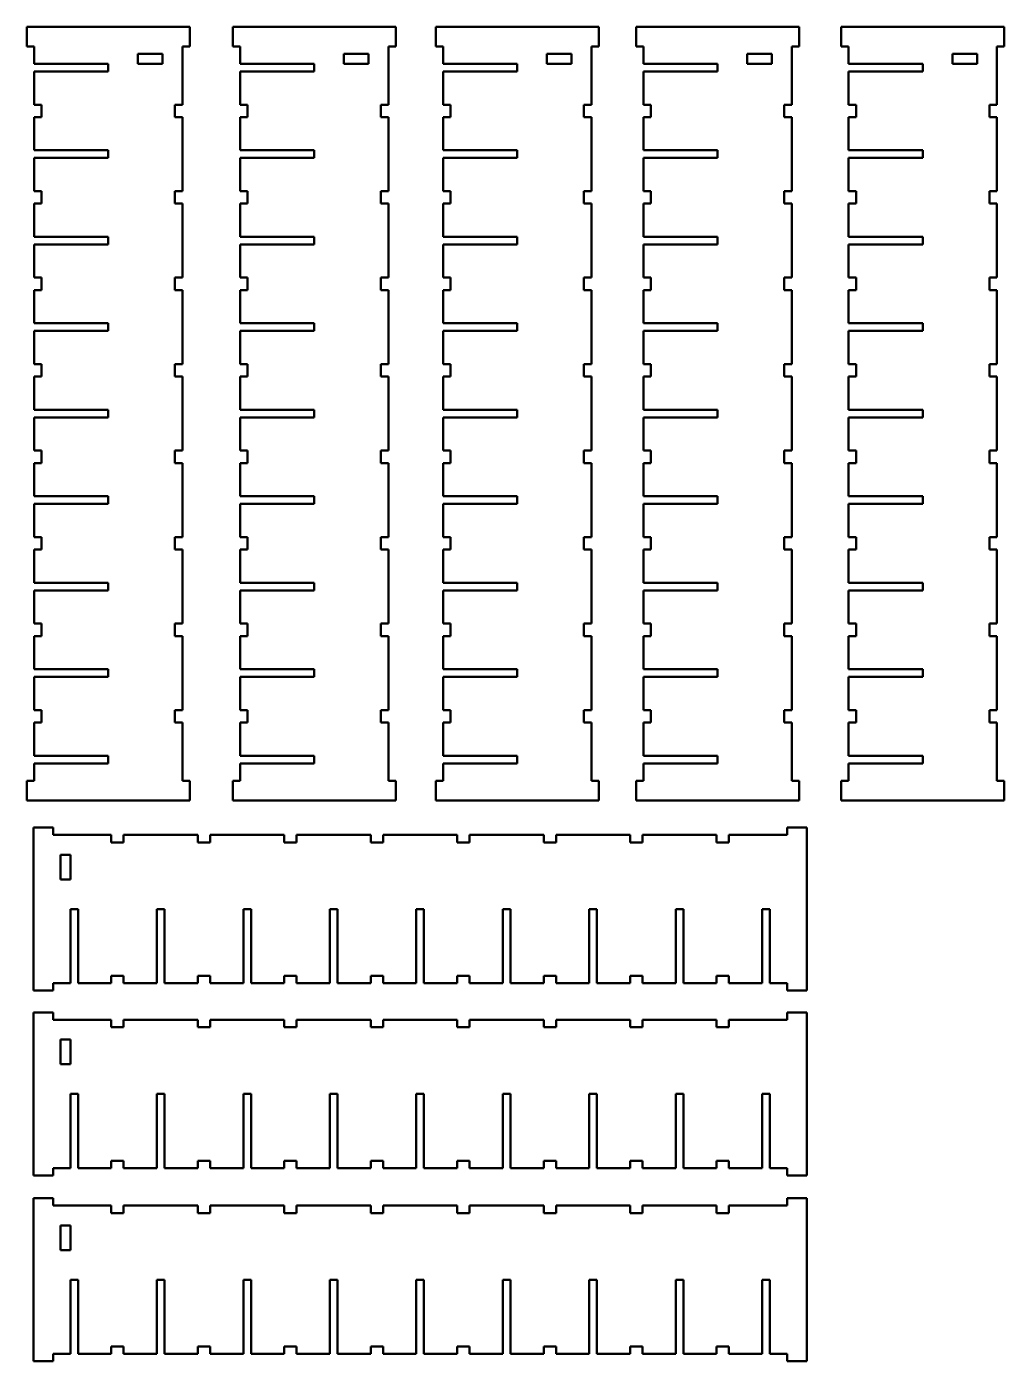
# Model space of a CAD drawing. Header units: millimetres. Extents: x 32 to 1182, y 13 to 883.
# Drawn here: x 32 to 428, y 13 to 553 of the extents above; entities that cross this region are included whole.
import ezdxf

# ---------------------------------------------------------------- set-up
doc = ezdxf.new("R2010")
doc.units = ezdxf.units.MM
doc.layers.add('Visible (ANSI)', color=7, linetype='Continuous', lineweight=50)

msp = doc.modelspace()

# ---------------------------------------------------------------- linework, layer by layer
at = {"layer": 'Visible (ANSI)'}
for p, q in [((32.12, 553.15), (32.12, 545.15)), ((98.12, 553.15), (32.12, 553.15)), ((98.12, 545.15), (98.12, 553.15)), ((115.51, 553.15), (115.51, 545.15)), ((181.51, 553.15), (115.51, 553.15)), ((181.51, 545.15), (181.51, 553.15)), ((197.68, 553.15), (197.68, 545.15)), ((263.68, 553.15), (197.68, 553.15)), ((263.68, 545.15), (263.68, 553.15)), ((278.74, 553.15), (278.74, 545.15)), ((344.74, 553.15), (278.74, 553.15)), ((344.74, 545.15), (344.74, 553.15)), ((361.8, 553.15), (361.8, 545.15)), ((427.8, 553.15), (361.8, 553.15)), ((427.8, 545.15), (427.8, 553.15)), ((32.12, 545.15), (35.12, 545.15)), ((35.12, 545.15), (35.12, 538.15)), ((77.12, 542.15), (87.12, 542.15)), ((77.12, 538.15), (77.12, 542.15)), ((87.12, 542.15), (87.12, 538.15)), ((95.12, 545.15), (98.12, 545.15)), ((95.12, 521.6), (95.12, 545.15)), ((115.51, 545.15), (118.51, 545.15)), ((118.51, 545.15), (118.51, 538.15)), ((160.51, 542.15), (170.51, 542.15)), ((160.51, 538.15), (160.51, 542.15)), ((170.51, 542.15), (170.51, 538.15)), ((178.51, 545.15), (181.51, 545.15)), ((178.51, 521.6), (178.51, 545.15)), ((197.68, 545.15), (200.68, 545.15)), ((200.68, 545.15), (200.68, 538.15)), ((242.68, 542.15), (252.68, 542.15)), ((242.68, 538.15), (242.68, 542.15)), ((252.68, 542.15), (252.68, 538.15)), ((260.68, 545.15), (263.68, 545.15)), ((260.68, 521.6), (260.68, 545.15)), ((278.74, 545.15), (281.74, 545.15)), ((281.74, 545.15), (281.74, 538.15)), ((323.74, 542.15), (333.74, 542.15)), ((323.74, 538.15), (323.74, 542.15)), ((333.74, 542.15), (333.74, 538.15)), ((341.74, 545.15), (344.74, 545.15)), ((341.74, 521.6), (341.74, 545.15)), ((361.8, 545.15), (364.8, 545.15)), ((364.8, 545.15), (364.8, 538.15)), ((406.8, 542.15), (416.8, 542.15)), ((406.8, 538.15), (406.8, 542.15)), ((416.8, 542.15), (416.8, 538.15)), ((424.8, 545.15), (427.8, 545.15)), ((424.8, 521.6), (424.8, 545.15)), ((35.12, 538.15), (65.12, 538.15)), ((35.12, 535.05), (35.12, 521.6)), ((65.12, 535.05), (35.12, 535.05)), ((65.12, 538.15), (65.12, 535.05)), ((87.12, 538.15), (77.12, 538.15)), ((118.51, 538.15), (148.51, 538.15)), ((118.51, 535.05), (118.51, 521.6)), ((148.51, 535.05), (118.51, 535.05)), ((148.51, 538.15), (148.51, 535.05)), ((170.51, 538.15), (160.51, 538.15)), ((200.68, 538.15), (230.68, 538.15)), ((200.68, 535.05), (200.68, 521.6)), ((230.68, 535.05), (200.68, 535.05)), ((230.68, 538.15), (230.68, 535.05)), ((252.68, 538.15), (242.68, 538.15)), ((281.74, 538.15), (311.74, 538.15)), ((281.74, 535.05), (281.74, 521.6)), ((311.74, 535.05), (281.74, 535.05)), ((311.74, 538.15), (311.74, 535.05)), ((333.74, 538.15), (323.74, 538.15)), ((364.8, 538.15), (394.8, 538.15)), ((364.8, 535.05), (364.8, 521.6)), ((394.8, 535.05), (364.8, 535.05)), ((394.8, 538.15), (394.8, 535.05)), ((416.8, 538.15), (406.8, 538.15)), ((35.12, 521.6), (38.12, 521.6)), ((38.12, 521.6), (38.12, 516.6)), ((92.12, 521.6), (95.12, 521.6)), ((92.12, 516.6), (92.12, 521.6)), ((118.51, 521.6), (121.51, 521.6)), ((121.51, 521.6), (121.51, 516.6)), ((175.51, 521.6), (178.51, 521.6)), ((175.51, 516.6), (175.51, 521.6)), ((200.68, 521.6), (203.68, 521.6)), ((203.68, 521.6), (203.68, 516.6)), ((257.68, 521.6), (260.68, 521.6)), ((257.68, 516.6), (257.68, 521.6)), ((281.74, 521.6), (284.74, 521.6)), ((284.74, 521.6), (284.74, 516.6)), ((338.74, 521.6), (341.74, 521.6)), ((338.74, 516.6), (338.74, 521.6)), ((364.8, 521.6), (367.8, 521.6)), ((367.8, 521.6), (367.8, 516.6)), ((421.8, 521.6), (424.8, 521.6)), ((421.8, 516.6), (421.8, 521.6)), ((35.12, 516.6), (35.12, 503.15)), ((38.12, 516.6), (35.12, 516.6)), ((95.12, 516.6), (92.12, 516.6)), ((95.12, 486.6), (95.12, 516.6)), ((118.51, 516.6), (118.51, 503.15)), ((121.51, 516.6), (118.51, 516.6)), ((178.51, 516.6), (175.51, 516.6)), ((178.51, 486.6), (178.51, 516.6)), ((200.68, 516.6), (200.68, 503.15)), ((203.68, 516.6), (200.68, 516.6)), ((260.68, 516.6), (257.68, 516.6)), ((260.68, 486.6), (260.68, 516.6)), ((281.74, 516.6), (281.74, 503.15)), ((284.74, 516.6), (281.74, 516.6)), ((341.74, 516.6), (338.74, 516.6)), ((341.74, 486.6), (341.74, 516.6)), ((364.8, 516.6), (364.8, 503.15)), ((367.8, 516.6), (364.8, 516.6)), ((424.8, 516.6), (421.8, 516.6)), ((424.8, 486.6), (424.8, 516.6)), ((35.12, 503.15), (65.12, 503.15)), ((65.12, 503.15), (65.12, 500.05)), ((118.51, 503.15), (148.51, 503.15)), ((148.51, 503.15), (148.51, 500.05)), ((200.68, 503.15), (230.68, 503.15)), ((230.68, 503.15), (230.68, 500.05)), ((281.74, 503.15), (311.74, 503.15)), ((311.74, 503.15), (311.74, 500.05)), ((364.8, 503.15), (394.8, 503.15)), ((394.8, 503.15), (394.8, 500.05)), ((35.12, 500.05), (35.12, 486.6)), ((65.12, 500.05), (35.12, 500.05)), ((118.51, 500.05), (118.51, 486.6)), ((148.51, 500.05), (118.51, 500.05)), ((200.68, 500.05), (200.68, 486.6)), ((230.68, 500.05), (200.68, 500.05)), ((281.74, 500.05), (281.74, 486.6)), ((311.74, 500.05), (281.74, 500.05)), ((364.8, 500.05), (364.8, 486.6)), ((394.8, 500.05), (364.8, 500.05)), ((35.12, 486.6), (38.12, 486.6)), ((38.12, 486.6), (38.12, 481.6)), ((92.12, 486.6), (95.12, 486.6)), ((92.12, 481.6), (92.12, 486.6)), ((118.51, 486.6), (121.51, 486.6)), ((121.51, 486.6), (121.51, 481.6)), ((175.51, 486.6), (178.51, 486.6)), ((175.51, 481.6), (175.51, 486.6)), ((200.68, 486.6), (203.68, 486.6)), ((203.68, 486.6), (203.68, 481.6)), ((257.68, 486.6), (260.68, 486.6)), ((257.68, 481.6), (257.68, 486.6)), ((281.74, 486.6), (284.74, 486.6)), ((284.74, 486.6), (284.74, 481.6)), ((338.74, 486.6), (341.74, 486.6)), ((338.74, 481.6), (338.74, 486.6)), ((364.8, 486.6), (367.8, 486.6)), ((367.8, 486.6), (367.8, 481.6)), ((421.8, 486.6), (424.8, 486.6)), ((421.8, 481.6), (421.8, 486.6)), ((35.12, 481.6), (35.12, 468.15)), ((38.12, 481.6), (35.12, 481.6)), ((95.12, 481.6), (92.12, 481.6)), ((95.12, 451.6), (95.12, 481.6)), ((118.51, 481.6), (118.51, 468.15)), ((121.51, 481.6), (118.51, 481.6)), ((178.51, 481.6), (175.51, 481.6)), ((178.51, 451.6), (178.51, 481.6)), ((200.68, 481.6), (200.68, 468.15)), ((203.68, 481.6), (200.68, 481.6)), ((260.68, 481.6), (257.68, 481.6)), ((260.68, 451.6), (260.68, 481.6)), ((281.74, 481.6), (281.74, 468.15)), ((284.74, 481.6), (281.74, 481.6)), ((341.74, 481.6), (338.74, 481.6)), ((341.74, 451.6), (341.74, 481.6)), ((364.8, 481.6), (364.8, 468.15)), ((367.8, 481.6), (364.8, 481.6)), ((424.8, 481.6), (421.8, 481.6)), ((424.8, 451.6), (424.8, 481.6)), ((35.12, 468.15), (65.12, 468.15)), ((35.12, 465.05), (35.12, 451.6)), ((65.12, 465.05), (35.12, 465.05)), ((65.12, 468.15), (65.12, 465.05)), ((118.51, 468.15), (148.51, 468.15)), ((118.51, 465.05), (118.51, 451.6)), ((148.51, 465.05), (118.51, 465.05)), ((148.51, 468.15), (148.51, 465.05)), ((200.68, 468.15), (230.68, 468.15)), ((200.68, 465.05), (200.68, 451.6)), ((230.68, 465.05), (200.68, 465.05)), ((230.68, 468.15), (230.68, 465.05)), ((281.74, 468.15), (311.74, 468.15)), ((281.74, 465.05), (281.74, 451.6)), ((311.74, 465.05), (281.74, 465.05)), ((311.74, 468.15), (311.74, 465.05)), ((364.8, 468.15), (394.8, 468.15)), ((364.8, 465.05), (364.8, 451.6)), ((394.8, 465.05), (364.8, 465.05)), ((394.8, 468.15), (394.8, 465.05)), ((35.12, 451.6), (38.12, 451.6)), ((38.12, 451.6), (38.12, 446.6)), ((92.12, 451.6), (95.12, 451.6)), ((92.12, 446.6), (92.12, 451.6)), ((118.51, 451.6), (121.51, 451.6)), ((121.51, 451.6), (121.51, 446.6)), ((175.51, 451.6), (178.51, 451.6)), ((175.51, 446.6), (175.51, 451.6)), ((200.68, 451.6), (203.68, 451.6)), ((203.68, 451.6), (203.68, 446.6)), ((257.68, 451.6), (260.68, 451.6)), ((257.68, 446.6), (257.68, 451.6)), ((281.74, 451.6), (284.74, 451.6)), ((284.74, 451.6), (284.74, 446.6)), ((338.74, 451.6), (341.74, 451.6)), ((338.74, 446.6), (338.74, 451.6)), ((364.8, 451.6), (367.8, 451.6)), ((367.8, 451.6), (367.8, 446.6)), ((421.8, 451.6), (424.8, 451.6)), ((421.8, 446.6), (421.8, 451.6)), ((35.12, 446.6), (35.12, 433.15)), ((38.12, 446.6), (35.12, 446.6)), ((95.12, 446.6), (92.12, 446.6)), ((95.12, 416.6), (95.12, 446.6)), ((118.51, 446.6), (118.51, 433.15)), ((121.51, 446.6), (118.51, 446.6)), ((178.51, 446.6), (175.51, 446.6)), ((178.51, 416.6), (178.51, 446.6)), ((200.68, 446.6), (200.68, 433.15)), ((203.68, 446.6), (200.68, 446.6)), ((260.68, 446.6), (257.68, 446.6)), ((260.68, 416.6), (260.68, 446.6)), ((281.74, 446.6), (281.74, 433.15)), ((284.74, 446.6), (281.74, 446.6)), ((341.74, 446.6), (338.74, 446.6)), ((341.74, 416.6), (341.74, 446.6)), ((364.8, 446.6), (364.8, 433.15)), ((367.8, 446.6), (364.8, 446.6)), ((424.8, 446.6), (421.8, 446.6)), ((424.8, 416.6), (424.8, 446.6)), ((35.12, 433.15), (65.12, 433.15)), ((65.12, 433.15), (65.12, 430.05)), ((118.51, 433.15), (148.51, 433.15)), ((148.51, 433.15), (148.51, 430.05)), ((200.68, 433.15), (230.68, 433.15)), ((230.68, 433.15), (230.68, 430.05)), ((281.74, 433.15), (311.74, 433.15)), ((311.74, 433.15), (311.74, 430.05)), ((364.8, 433.15), (394.8, 433.15)), ((394.8, 433.15), (394.8, 430.05)), ((35.12, 430.05), (35.12, 416.6)), ((65.12, 430.05), (35.12, 430.05)), ((118.51, 430.05), (118.51, 416.6)), ((148.51, 430.05), (118.51, 430.05)), ((200.68, 430.05), (200.68, 416.6)), ((230.68, 430.05), (200.68, 430.05)), ((281.74, 430.05), (281.74, 416.6)), ((311.74, 430.05), (281.74, 430.05)), ((364.8, 430.05), (364.8, 416.6)), ((394.8, 430.05), (364.8, 430.05)), ((35.12, 416.6), (38.12, 416.6)), ((38.12, 416.6), (38.12, 411.6)), ((92.12, 416.6), (95.12, 416.6)), ((92.12, 411.6), (92.12, 416.6)), ((118.51, 416.6), (121.51, 416.6)), ((121.51, 416.6), (121.51, 411.6)), ((175.51, 416.6), (178.51, 416.6)), ((175.51, 411.6), (175.51, 416.6)), ((200.68, 416.6), (203.68, 416.6)), ((203.68, 416.6), (203.68, 411.6)), ((257.68, 416.6), (260.68, 416.6)), ((257.68, 411.6), (257.68, 416.6)), ((281.74, 416.6), (284.74, 416.6)), ((284.74, 416.6), (284.74, 411.6)), ((338.74, 416.6), (341.74, 416.6)), ((338.74, 411.6), (338.74, 416.6)), ((364.8, 416.6), (367.8, 416.6)), ((367.8, 416.6), (367.8, 411.6)), ((421.8, 416.6), (424.8, 416.6)), ((421.8, 411.6), (421.8, 416.6)), ((35.12, 411.6), (35.12, 398.15)), ((38.12, 411.6), (35.12, 411.6)), ((95.12, 411.6), (92.12, 411.6)), ((95.12, 381.6), (95.12, 411.6)), ((118.51, 411.6), (118.51, 398.15)), ((121.51, 411.6), (118.51, 411.6)), ((178.51, 411.6), (175.51, 411.6)), ((178.51, 381.6), (178.51, 411.6)), ((200.68, 411.6), (200.68, 398.15)), ((203.68, 411.6), (200.68, 411.6)), ((260.68, 411.6), (257.68, 411.6)), ((260.68, 381.6), (260.68, 411.6)), ((281.74, 411.6), (281.74, 398.15)), ((284.74, 411.6), (281.74, 411.6)), ((341.74, 411.6), (338.74, 411.6)), ((341.74, 381.6), (341.74, 411.6)), ((364.8, 411.6), (364.8, 398.15)), ((367.8, 411.6), (364.8, 411.6)), ((424.8, 411.6), (421.8, 411.6)), ((424.8, 381.6), (424.8, 411.6)), ((35.12, 398.15), (65.12, 398.15)), ((35.12, 395.05), (35.12, 381.6)), ((65.12, 395.05), (35.12, 395.05)), ((65.12, 398.15), (65.12, 395.05)), ((118.51, 398.15), (148.51, 398.15)), ((118.51, 395.05), (118.51, 381.6)), ((148.51, 395.05), (118.51, 395.05)), ((148.51, 398.15), (148.51, 395.05)), ((200.68, 398.15), (230.68, 398.15)), ((200.68, 395.05), (200.68, 381.6)), ((230.68, 395.05), (200.68, 395.05)), ((230.68, 398.15), (230.68, 395.05)), ((281.74, 398.15), (311.74, 398.15)), ((281.74, 395.05), (281.74, 381.6)), ((311.74, 395.05), (281.74, 395.05)), ((311.74, 398.15), (311.74, 395.05)), ((364.8, 398.15), (394.8, 398.15)), ((364.8, 395.05), (364.8, 381.6)), ((394.8, 395.05), (364.8, 395.05)), ((394.8, 398.15), (394.8, 395.05)), ((35.12, 381.6), (38.12, 381.6)), ((38.12, 381.6), (38.12, 376.6)), ((92.12, 381.6), (95.12, 381.6)), ((92.12, 376.6), (92.12, 381.6)), ((118.51, 381.6), (121.51, 381.6)), ((121.51, 381.6), (121.51, 376.6)), ((175.51, 381.6), (178.51, 381.6)), ((175.51, 376.6), (175.51, 381.6)), ((200.68, 381.6), (203.68, 381.6)), ((203.68, 381.6), (203.68, 376.6)), ((257.68, 381.6), (260.68, 381.6)), ((257.68, 376.6), (257.68, 381.6)), ((281.74, 381.6), (284.74, 381.6)), ((284.74, 381.6), (284.74, 376.6)), ((338.74, 381.6), (341.74, 381.6)), ((338.74, 376.6), (338.74, 381.6)), ((364.8, 381.6), (367.8, 381.6)), ((367.8, 381.6), (367.8, 376.6)), ((421.8, 381.6), (424.8, 381.6)), ((421.8, 376.6), (421.8, 381.6)), ((35.12, 376.6), (35.12, 363.15)), ((38.12, 376.6), (35.12, 376.6)), ((95.12, 376.6), (92.12, 376.6)), ((95.12, 346.6), (95.12, 376.6)), ((118.51, 376.6), (118.51, 363.15)), ((121.51, 376.6), (118.51, 376.6)), ((178.51, 376.6), (175.51, 376.6)), ((178.51, 346.6), (178.51, 376.6)), ((200.68, 376.6), (200.68, 363.15)), ((203.68, 376.6), (200.68, 376.6)), ((260.68, 376.6), (257.68, 376.6)), ((260.68, 346.6), (260.68, 376.6)), ((281.74, 376.6), (281.74, 363.15)), ((284.74, 376.6), (281.74, 376.6)), ((341.74, 376.6), (338.74, 376.6)), ((341.74, 346.6), (341.74, 376.6)), ((364.8, 376.6), (364.8, 363.15)), ((367.8, 376.6), (364.8, 376.6)), ((424.8, 376.6), (421.8, 376.6)), ((424.8, 346.6), (424.8, 376.6)), ((35.12, 363.15), (65.12, 363.15)), ((65.12, 363.15), (65.12, 360.05)), ((118.51, 363.15), (148.51, 363.15)), ((148.51, 363.15), (148.51, 360.05)), ((200.68, 363.15), (230.68, 363.15)), ((230.68, 363.15), (230.68, 360.05)), ((281.74, 363.15), (311.74, 363.15)), ((311.74, 363.15), (311.74, 360.05)), ((364.8, 363.15), (394.8, 363.15)), ((394.8, 363.15), (394.8, 360.05)), ((35.12, 360.05), (35.12, 346.6)), ((65.12, 360.05), (35.12, 360.05)), ((118.51, 360.05), (118.51, 346.6)), ((148.51, 360.05), (118.51, 360.05)), ((200.68, 360.05), (200.68, 346.6)), ((230.68, 360.05), (200.68, 360.05)), ((281.74, 360.05), (281.74, 346.6)), ((311.74, 360.05), (281.74, 360.05)), ((364.8, 360.05), (364.8, 346.6)), ((394.8, 360.05), (364.8, 360.05)), ((35.12, 346.6), (38.12, 346.6)), ((38.12, 346.6), (38.12, 341.6)), ((92.12, 346.6), (95.12, 346.6)), ((92.12, 341.6), (92.12, 346.6)), ((118.51, 346.6), (121.51, 346.6)), ((121.51, 346.6), (121.51, 341.6)), ((175.51, 346.6), (178.51, 346.6)), ((175.51, 341.6), (175.51, 346.6)), ((200.68, 346.6), (203.68, 346.6)), ((203.68, 346.6), (203.68, 341.6)), ((257.68, 346.6), (260.68, 346.6)), ((257.68, 341.6), (257.68, 346.6)), ((281.74, 346.6), (284.74, 346.6)), ((284.74, 346.6), (284.74, 341.6)), ((338.74, 346.6), (341.74, 346.6)), ((338.74, 341.6), (338.74, 346.6)), ((364.8, 346.6), (367.8, 346.6)), ((367.8, 346.6), (367.8, 341.6)), ((421.8, 346.6), (424.8, 346.6)), ((421.8, 341.6), (421.8, 346.6)), ((35.12, 341.6), (35.12, 328.15)), ((38.12, 341.6), (35.12, 341.6)), ((95.12, 341.6), (92.12, 341.6)), ((95.12, 311.6), (95.12, 341.6)), ((118.51, 341.6), (118.51, 328.15)), ((121.51, 341.6), (118.51, 341.6)), ((178.51, 341.6), (175.51, 341.6)), ((178.51, 311.6), (178.51, 341.6)), ((200.68, 341.6), (200.68, 328.15)), ((203.68, 341.6), (200.68, 341.6)), ((260.68, 341.6), (257.68, 341.6)), ((260.68, 311.6), (260.68, 341.6)), ((281.74, 341.6), (281.74, 328.15)), ((284.74, 341.6), (281.74, 341.6)), ((341.74, 341.6), (338.74, 341.6)), ((341.74, 311.6), (341.74, 341.6)), ((364.8, 341.6), (364.8, 328.15)), ((367.8, 341.6), (364.8, 341.6)), ((424.8, 341.6), (421.8, 341.6)), ((424.8, 311.6), (424.8, 341.6)), ((35.12, 328.15), (65.12, 328.15)), ((35.12, 325.05), (35.12, 311.6)), ((65.12, 325.05), (35.12, 325.05)), ((65.12, 328.15), (65.12, 325.05)), ((118.51, 328.15), (148.51, 328.15)), ((118.51, 325.05), (118.51, 311.6)), ((148.51, 325.05), (118.51, 325.05)), ((148.51, 328.15), (148.51, 325.05)), ((200.68, 328.15), (230.68, 328.15)), ((200.68, 325.05), (200.68, 311.6)), ((230.68, 325.05), (200.68, 325.05)), ((230.68, 328.15), (230.68, 325.05)), ((281.74, 328.15), (311.74, 328.15)), ((281.74, 325.05), (281.74, 311.6)), ((311.74, 325.05), (281.74, 325.05)), ((311.74, 328.15), (311.74, 325.05)), ((364.8, 328.15), (394.8, 328.15)), ((364.8, 325.05), (364.8, 311.6)), ((394.8, 325.05), (364.8, 325.05)), ((394.8, 328.15), (394.8, 325.05)), ((35.12, 311.6), (38.12, 311.6)), ((38.12, 311.6), (38.12, 306.6)), ((92.12, 311.6), (95.12, 311.6)), ((92.12, 306.6), (92.12, 311.6)), ((118.51, 311.6), (121.51, 311.6)), ((121.51, 311.6), (121.51, 306.6)), ((175.51, 311.6), (178.51, 311.6)), ((175.51, 306.6), (175.51, 311.6)), ((200.68, 311.6), (203.68, 311.6)), ((203.68, 311.6), (203.68, 306.6)), ((257.68, 311.6), (260.68, 311.6)), ((257.68, 306.6), (257.68, 311.6)), ((281.74, 311.6), (284.74, 311.6)), ((284.74, 311.6), (284.74, 306.6)), ((338.74, 311.6), (341.74, 311.6)), ((338.74, 306.6), (338.74, 311.6)), ((364.8, 311.6), (367.8, 311.6)), ((367.8, 311.6), (367.8, 306.6)), ((421.8, 311.6), (424.8, 311.6)), ((421.8, 306.6), (421.8, 311.6)), ((35.12, 306.6), (35.12, 293.15)), ((38.12, 306.6), (35.12, 306.6)), ((95.12, 306.6), (92.12, 306.6)), ((95.12, 276.6), (95.12, 306.6)), ((118.51, 306.6), (118.51, 293.15)), ((121.51, 306.6), (118.51, 306.6)), ((178.51, 306.6), (175.51, 306.6)), ((178.51, 276.6), (178.51, 306.6)), ((200.68, 306.6), (200.68, 293.15)), ((203.68, 306.6), (200.68, 306.6)), ((260.68, 306.6), (257.68, 306.6)), ((260.68, 276.6), (260.68, 306.6)), ((281.74, 306.6), (281.74, 293.15)), ((284.74, 306.6), (281.74, 306.6)), ((341.74, 306.6), (338.74, 306.6)), ((341.74, 276.6), (341.74, 306.6)), ((364.8, 306.6), (364.8, 293.15)), ((367.8, 306.6), (364.8, 306.6)), ((424.8, 306.6), (421.8, 306.6)), ((424.8, 276.6), (424.8, 306.6)), ((35.12, 293.15), (65.12, 293.15)), ((65.12, 293.15), (65.12, 290.05)), ((118.51, 293.15), (148.51, 293.15)), ((148.51, 293.15), (148.51, 290.05)), ((200.68, 293.15), (230.68, 293.15)), ((230.68, 293.15), (230.68, 290.05)), ((281.74, 293.15), (311.74, 293.15)), ((311.74, 293.15), (311.74, 290.05)), ((364.8, 293.15), (394.8, 293.15)), ((394.8, 293.15), (394.8, 290.05)), ((35.12, 290.05), (35.12, 276.6)), ((65.12, 290.05), (35.12, 290.05)), ((118.51, 290.05), (118.51, 276.6)), ((148.51, 290.05), (118.51, 290.05)), ((200.68, 290.05), (200.68, 276.6)), ((230.68, 290.05), (200.68, 290.05)), ((281.74, 290.05), (281.74, 276.6)), ((311.74, 290.05), (281.74, 290.05)), ((364.8, 290.05), (364.8, 276.6)), ((394.8, 290.05), (364.8, 290.05)), ((35.12, 276.6), (38.12, 276.6)), ((38.12, 276.6), (38.12, 271.6)), ((92.12, 276.6), (95.12, 276.6)), ((92.12, 271.6), (92.12, 276.6)), ((118.51, 276.6), (121.51, 276.6)), ((121.51, 276.6), (121.51, 271.6)), ((175.51, 276.6), (178.51, 276.6)), ((175.51, 271.6), (175.51, 276.6)), ((200.68, 276.6), (203.68, 276.6)), ((203.68, 276.6), (203.68, 271.6)), ((257.68, 276.6), (260.68, 276.6)), ((257.68, 271.6), (257.68, 276.6)), ((281.74, 276.6), (284.74, 276.6)), ((284.74, 276.6), (284.74, 271.6)), ((338.74, 276.6), (341.74, 276.6)), ((338.74, 271.6), (338.74, 276.6)), ((364.8, 276.6), (367.8, 276.6)), ((367.8, 276.6), (367.8, 271.6)), ((421.8, 276.6), (424.8, 276.6)), ((421.8, 271.6), (421.8, 276.6)), ((35.12, 271.6), (35.12, 258.15)), ((38.12, 271.6), (35.12, 271.6)), ((95.12, 271.6), (92.12, 271.6)), ((95.12, 248.05), (95.12, 271.6)), ((118.51, 271.6), (118.51, 258.15)), ((121.51, 271.6), (118.51, 271.6)), ((178.51, 271.6), (175.51, 271.6)), ((178.51, 248.05), (178.51, 271.6)), ((200.68, 271.6), (200.68, 258.15)), ((203.68, 271.6), (200.68, 271.6)), ((260.68, 271.6), (257.68, 271.6)), ((260.68, 248.05), (260.68, 271.6)), ((281.74, 271.6), (281.74, 258.15)), ((284.74, 271.6), (281.74, 271.6)), ((341.74, 271.6), (338.74, 271.6)), ((341.74, 248.05), (341.74, 271.6)), ((364.8, 271.6), (364.8, 258.15)), ((367.8, 271.6), (364.8, 271.6)), ((424.8, 271.6), (421.8, 271.6)), ((424.8, 248.05), (424.8, 271.6)), ((35.12, 258.15), (65.12, 258.15)), ((35.12, 255.05), (35.12, 248.05)), ((65.12, 255.05), (35.12, 255.05)), ((65.12, 258.15), (65.12, 255.05)), ((118.51, 258.15), (148.51, 258.15)), ((118.51, 255.05), (118.51, 248.05)), ((148.51, 255.05), (118.51, 255.05)), ((148.51, 258.15), (148.51, 255.05)), ((200.68, 258.15), (230.68, 258.15)), ((200.68, 255.05), (200.68, 248.05)), ((230.68, 255.05), (200.68, 255.05)), ((230.68, 258.15), (230.68, 255.05)), ((281.74, 258.15), (311.74, 258.15)), ((281.74, 255.05), (281.74, 248.05)), ((311.74, 255.05), (281.74, 255.05)), ((311.74, 258.15), (311.74, 255.05)), ((364.8, 258.15), (394.8, 258.15)), ((364.8, 255.05), (364.8, 248.05)), ((394.8, 255.05), (364.8, 255.05)), ((394.8, 258.15), (394.8, 255.05)), ((32.12, 248.05), (32.12, 240.05)), ((35.12, 248.05), (32.12, 248.05)), ((98.12, 248.05), (95.12, 248.05)), ((98.12, 240.05), (98.12, 248.05)), ((115.51, 248.05), (115.51, 240.05)), ((118.51, 248.05), (115.51, 248.05)), ((181.51, 248.05), (178.51, 248.05)), ((181.51, 240.05), (181.51, 248.05)), ((197.68, 248.05), (197.68, 240.05)), ((200.68, 248.05), (197.68, 248.05)), ((263.68, 248.05), (260.68, 248.05)), ((263.68, 240.05), (263.68, 248.05)), ((278.74, 248.05), (278.74, 240.05)), ((281.74, 248.05), (278.74, 248.05)), ((344.74, 248.05), (341.74, 248.05)), ((344.74, 240.05), (344.74, 248.05)), ((361.8, 248.05), (361.8, 240.05)), ((364.8, 248.05), (361.8, 248.05)), ((427.8, 248.05), (424.8, 248.05)), ((427.8, 240.05), (427.8, 248.05)), ((32.12, 240.05), (98.12, 240.05)), ((115.51, 240.05), (181.51, 240.05)), ((197.68, 240.05), (263.68, 240.05)), ((278.74, 240.05), (344.74, 240.05)), ((361.8, 240.05), (427.8, 240.05)), ((34.81, 229.1), (34.81, 163.1)), ((42.81, 229.1), (34.81, 229.1)), ((42.81, 226.1), (42.81, 229.1)), ((339.91, 229.1), (339.91, 226.1)), ((347.91, 229.1), (339.91, 229.1)), ((347.91, 163.1), (347.91, 229.1)), ((66.36, 226.1), (42.81, 226.1)), ((66.36, 223.1), (66.36, 226.1)), ((71.36, 223.1), (66.36, 223.1)), ((71.36, 226.1), (71.36, 223.1)), ((101.36, 226.1), (71.36, 226.1)), ((101.36, 223.1), (101.36, 226.1)), ((106.36, 223.1), (101.36, 223.1)), ((106.36, 226.1), (106.36, 223.1)), ((136.36, 226.1), (106.36, 226.1)), ((136.36, 223.1), (136.36, 226.1)), ((141.36, 223.1), (136.36, 223.1)), ((141.36, 226.1), (141.36, 223.1)), ((171.36, 226.1), (141.36, 226.1)), ((171.36, 223.1), (171.36, 226.1)), ((176.36, 223.1), (171.36, 223.1)), ((176.36, 226.1), (176.36, 223.1)), ((206.36, 226.1), (176.36, 226.1)), ((206.36, 223.1), (206.36, 226.1)), ((211.36, 223.1), (206.36, 223.1)), ((211.36, 226.1), (211.36, 223.1)), ((241.36, 226.1), (211.36, 226.1)), ((241.36, 223.1), (241.36, 226.1)), ((246.36, 223.1), (241.36, 223.1)), ((246.36, 226.1), (246.36, 223.1)), ((276.36, 226.1), (246.36, 226.1)), ((276.36, 223.1), (276.36, 226.1)), ((281.36, 223.1), (276.36, 223.1)), ((281.36, 226.1), (281.36, 223.1)), ((311.36, 226.1), (281.36, 226.1)), ((311.36, 223.1), (311.36, 226.1)), ((316.36, 223.1), (311.36, 223.1)), ((316.36, 226.1), (316.36, 223.1)), ((339.91, 226.1), (316.36, 226.1)), ((45.81, 218.1), (49.81, 218.1)), ((45.81, 208.1), (45.81, 218.1)), ((49.81, 218.1), (49.81, 208.1)), ((49.81, 208.1), (45.81, 208.1)), ((49.81, 196.1), (52.91, 196.1)), ((49.81, 166.1), (49.81, 196.1)), ((52.91, 196.1), (52.91, 166.1)), ((84.81, 196.1), (87.91, 196.1)), ((84.81, 166.1), (84.81, 196.1)), ((87.91, 196.1), (87.91, 166.1)), ((119.81, 196.1), (122.91, 196.1)), ((119.81, 166.1), (119.81, 196.1)), ((122.91, 196.1), (122.91, 166.1)), ((154.81, 196.1), (157.91, 196.1)), ((154.81, 166.1), (154.81, 196.1)), ((157.91, 196.1), (157.91, 166.1)), ((189.81, 196.1), (192.91, 196.1)), ((189.81, 166.1), (189.81, 196.1)), ((192.91, 196.1), (192.91, 166.1)), ((224.81, 196.1), (227.91, 196.1)), ((224.81, 166.1), (224.81, 196.1)), ((227.91, 196.1), (227.91, 166.1)), ((259.81, 196.1), (262.91, 196.1)), ((259.81, 166.1), (259.81, 196.1)), ((262.91, 196.1), (262.91, 166.1)), ((294.81, 196.1), (297.91, 196.1)), ((294.81, 166.1), (294.81, 196.1)), ((297.91, 196.1), (297.91, 166.1)), ((329.81, 196.1), (332.91, 196.1)), ((329.81, 166.1), (329.81, 196.1)), ((332.91, 196.1), (332.91, 166.1)), ((66.36, 169.1), (71.36, 169.1)), ((66.36, 166.1), (66.36, 169.1)), ((71.36, 169.1), (71.36, 166.1)), ((101.36, 169.1), (106.36, 169.1)), ((101.36, 166.1), (101.36, 169.1)), ((106.36, 169.1), (106.36, 166.1)), ((136.36, 169.1), (141.36, 169.1)), ((136.36, 166.1), (136.36, 169.1)), ((141.36, 169.1), (141.36, 166.1)), ((171.36, 169.1), (176.36, 169.1)), ((171.36, 166.1), (171.36, 169.1)), ((176.36, 169.1), (176.36, 166.1)), ((206.36, 169.1), (211.36, 169.1)), ((206.36, 166.1), (206.36, 169.1)), ((211.36, 169.1), (211.36, 166.1)), ((241.36, 169.1), (246.36, 169.1)), ((241.36, 166.1), (241.36, 169.1)), ((246.36, 169.1), (246.36, 166.1)), ((276.36, 169.1), (281.36, 169.1)), ((276.36, 166.1), (276.36, 169.1)), ((281.36, 169.1), (281.36, 166.1)), ((311.36, 169.1), (316.36, 169.1)), ((311.36, 166.1), (311.36, 169.1)), ((316.36, 169.1), (316.36, 166.1)), ((34.81, 163.1), (42.81, 163.1)), ((42.81, 166.1), (49.81, 166.1)), ((42.81, 163.1), (42.81, 166.1)), ((52.91, 166.1), (66.36, 166.1)), ((71.36, 166.1), (84.81, 166.1)), ((87.91, 166.1), (101.36, 166.1)), ((106.36, 166.1), (119.81, 166.1)), ((122.91, 166.1), (136.36, 166.1)), ((141.36, 166.1), (154.81, 166.1)), ((157.91, 166.1), (171.36, 166.1)), ((176.36, 166.1), (189.81, 166.1)), ((192.91, 166.1), (206.36, 166.1)), ((211.36, 166.1), (224.81, 166.1)), ((227.91, 166.1), (241.36, 166.1)), ((246.36, 166.1), (259.81, 166.1)), ((262.91, 166.1), (276.36, 166.1)), ((281.36, 166.1), (294.81, 166.1)), ((297.91, 166.1), (311.36, 166.1)), ((316.36, 166.1), (329.81, 166.1)), ((332.91, 166.1), (339.91, 166.1)), ((339.91, 166.1), (339.91, 163.1)), ((339.91, 163.1), (347.91, 163.1)), ((34.81, 154.29), (34.81, 88.29)), ((42.81, 154.29), (34.81, 154.29)), ((42.81, 151.29), (42.81, 154.29)), ((66.36, 151.29), (42.81, 151.29)), ((66.36, 148.29), (66.36, 151.29)), ((71.36, 151.29), (71.36, 148.29)), ((101.36, 151.29), (71.36, 151.29)), ((101.36, 148.29), (101.36, 151.29)), ((106.36, 151.29), (106.36, 148.29)), ((136.36, 151.29), (106.36, 151.29)), ((136.36, 148.29), (136.36, 151.29)), ((141.36, 151.29), (141.36, 148.29)), ((171.36, 151.29), (141.36, 151.29)), ((171.36, 148.29), (171.36, 151.29)), ((176.36, 151.29), (176.36, 148.29)), ((206.36, 151.29), (176.36, 151.29)), ((206.36, 148.29), (206.36, 151.29)), ((211.36, 151.29), (211.36, 148.29)), ((241.36, 151.29), (211.36, 151.29)), ((241.36, 148.29), (241.36, 151.29)), ((246.36, 151.29), (246.36, 148.29)), ((276.36, 151.29), (246.36, 151.29)), ((276.36, 148.29), (276.36, 151.29)), ((281.36, 151.29), (281.36, 148.29)), ((311.36, 151.29), (281.36, 151.29)), ((311.36, 148.29), (311.36, 151.29)), ((316.36, 151.29), (316.36, 148.29)), ((339.91, 151.29), (316.36, 151.29)), ((339.91, 154.29), (339.91, 151.29)), ((347.91, 154.29), (339.91, 154.29)), ((347.91, 88.29), (347.91, 154.29)), ((71.36, 148.29), (66.36, 148.29)), ((106.36, 148.29), (101.36, 148.29)), ((141.36, 148.29), (136.36, 148.29)), ((176.36, 148.29), (171.36, 148.29)), ((211.36, 148.29), (206.36, 148.29)), ((246.36, 148.29), (241.36, 148.29)), ((281.36, 148.29), (276.36, 148.29)), ((316.36, 148.29), (311.36, 148.29)), ((45.81, 143.29), (49.81, 143.29)), ((45.81, 133.29), (45.81, 143.29)), ((49.81, 143.29), (49.81, 133.29)), ((49.81, 133.29), (45.81, 133.29)), ((49.81, 121.29), (52.91, 121.29)), ((49.81, 91.29), (49.81, 121.29)), ((52.91, 121.29), (52.91, 91.29)), ((84.81, 121.29), (87.91, 121.29)), ((84.81, 91.29), (84.81, 121.29)), ((87.91, 121.29), (87.91, 91.29)), ((119.81, 121.29), (122.91, 121.29)), ((119.81, 91.29), (119.81, 121.29)), ((122.91, 121.29), (122.91, 91.29)), ((154.81, 121.29), (157.91, 121.29)), ((154.81, 91.29), (154.81, 121.29)), ((157.91, 121.29), (157.91, 91.29)), ((189.81, 121.29), (192.91, 121.29)), ((189.81, 91.29), (189.81, 121.29)), ((192.91, 121.29), (192.91, 91.29)), ((224.81, 121.29), (227.91, 121.29)), ((224.81, 91.29), (224.81, 121.29)), ((227.91, 121.29), (227.91, 91.29)), ((259.81, 121.29), (262.91, 121.29)), ((259.81, 91.29), (259.81, 121.29)), ((262.91, 121.29), (262.91, 91.29)), ((294.81, 121.29), (297.91, 121.29)), ((294.81, 91.29), (294.81, 121.29)), ((297.91, 121.29), (297.91, 91.29)), ((329.81, 121.29), (332.91, 121.29)), ((329.81, 91.29), (329.81, 121.29)), ((332.91, 121.29), (332.91, 91.29)), ((66.36, 94.29), (71.36, 94.29)), ((66.36, 91.29), (66.36, 94.29)), ((71.36, 94.29), (71.36, 91.29)), ((101.36, 94.29), (106.36, 94.29)), ((101.36, 91.29), (101.36, 94.29)), ((106.36, 94.29), (106.36, 91.29)), ((136.36, 94.29), (141.36, 94.29)), ((136.36, 91.29), (136.36, 94.29)), ((141.36, 94.29), (141.36, 91.29)), ((171.36, 94.29), (176.36, 94.29)), ((171.36, 91.29), (171.36, 94.29)), ((176.36, 94.29), (176.36, 91.29)), ((206.36, 94.29), (211.36, 94.29)), ((206.36, 91.29), (206.36, 94.29)), ((211.36, 94.29), (211.36, 91.29)), ((241.36, 94.29), (246.36, 94.29)), ((241.36, 91.29), (241.36, 94.29)), ((246.36, 94.29), (246.36, 91.29)), ((276.36, 94.29), (281.36, 94.29)), ((276.36, 91.29), (276.36, 94.29)), ((281.36, 94.29), (281.36, 91.29)), ((311.36, 94.29), (316.36, 94.29)), ((311.36, 91.29), (311.36, 94.29)), ((316.36, 94.29), (316.36, 91.29)), ((34.81, 88.29), (42.81, 88.29)), ((42.81, 91.29), (49.81, 91.29)), ((42.81, 88.29), (42.81, 91.29)), ((52.91, 91.29), (66.36, 91.29)), ((71.36, 91.29), (84.81, 91.29)), ((87.91, 91.29), (101.36, 91.29)), ((106.36, 91.29), (119.81, 91.29)), ((122.91, 91.29), (136.36, 91.29)), ((141.36, 91.29), (154.81, 91.29)), ((157.91, 91.29), (171.36, 91.29)), ((176.36, 91.29), (189.81, 91.29)), ((192.91, 91.29), (206.36, 91.29)), ((211.36, 91.29), (224.81, 91.29)), ((227.91, 91.29), (241.36, 91.29)), ((246.36, 91.29), (259.81, 91.29)), ((262.91, 91.29), (276.36, 91.29)), ((281.36, 91.29), (294.81, 91.29)), ((297.91, 91.29), (311.36, 91.29)), ((316.36, 91.29), (329.81, 91.29)), ((332.91, 91.29), (339.91, 91.29)), ((339.91, 91.29), (339.91, 88.29)), ((339.91, 88.29), (347.91, 88.29)), ((34.81, 79.11), (34.81, 13.11)), ((42.81, 79.11), (34.81, 79.11)), ((42.81, 76.11), (42.81, 79.11)), ((66.36, 76.11), (42.81, 76.11)), ((66.36, 73.11), (66.36, 76.11)), ((71.36, 76.11), (71.36, 73.11)), ((101.36, 76.11), (71.36, 76.11)), ((101.36, 73.11), (101.36, 76.11)), ((106.36, 76.11), (106.36, 73.11)), ((136.36, 76.11), (106.36, 76.11)), ((136.36, 73.11), (136.36, 76.11)), ((141.36, 76.11), (141.36, 73.11)), ((171.36, 76.11), (141.36, 76.11)), ((171.36, 73.11), (171.36, 76.11)), ((176.36, 76.11), (176.36, 73.11)), ((206.36, 76.11), (176.36, 76.11)), ((206.36, 73.11), (206.36, 76.11)), ((211.36, 76.11), (211.36, 73.11)), ((241.36, 76.11), (211.36, 76.11)), ((241.36, 73.11), (241.36, 76.11)), ((246.36, 76.11), (246.36, 73.11)), ((276.36, 76.11), (246.36, 76.11)), ((276.36, 73.11), (276.36, 76.11)), ((281.36, 76.11), (281.36, 73.11)), ((311.36, 76.11), (281.36, 76.11)), ((311.36, 73.11), (311.36, 76.11)), ((316.36, 76.11), (316.36, 73.11)), ((339.91, 76.11), (316.36, 76.11)), ((339.91, 79.11), (339.91, 76.11)), ((347.91, 79.11), (339.91, 79.11)), ((347.91, 13.11), (347.91, 79.11)), ((71.36, 73.11), (66.36, 73.11)), ((106.36, 73.11), (101.36, 73.11)), ((141.36, 73.11), (136.36, 73.11)), ((176.36, 73.11), (171.36, 73.11)), ((211.36, 73.11), (206.36, 73.11)), ((246.36, 73.11), (241.36, 73.11)), ((281.36, 73.11), (276.36, 73.11)), ((316.36, 73.11), (311.36, 73.11)), ((45.81, 68.11), (49.81, 68.11)), ((45.81, 58.11), (45.81, 68.11)), ((49.81, 68.11), (49.81, 58.11)), ((49.81, 58.11), (45.81, 58.11)), ((49.81, 46.11), (52.91, 46.11)), ((49.81, 16.11), (49.81, 46.11)), ((52.91, 46.11), (52.91, 16.11)), ((84.81, 46.11), (87.91, 46.11)), ((84.81, 16.11), (84.81, 46.11)), ((87.91, 46.11), (87.91, 16.11)), ((119.81, 46.11), (122.91, 46.11)), ((119.81, 16.11), (119.81, 46.11)), ((122.91, 46.11), (122.91, 16.11)), ((154.81, 46.11), (157.91, 46.11)), ((154.81, 16.11), (154.81, 46.11)), ((157.91, 46.11), (157.91, 16.11)), ((189.81, 46.11), (192.91, 46.11)), ((189.81, 16.11), (189.81, 46.11)), ((192.91, 46.11), (192.91, 16.11)), ((224.81, 46.11), (227.91, 46.11)), ((224.81, 16.11), (224.81, 46.11)), ((227.91, 46.11), (227.91, 16.11)), ((259.81, 46.11), (262.91, 46.11)), ((259.81, 16.11), (259.81, 46.11)), ((262.91, 46.11), (262.91, 16.11)), ((294.81, 46.11), (297.91, 46.11)), ((294.81, 16.11), (294.81, 46.11)), ((297.91, 46.11), (297.91, 16.11)), ((329.81, 46.11), (332.91, 46.11)), ((329.81, 16.11), (329.81, 46.11)), ((332.91, 46.11), (332.91, 16.11)), ((66.36, 19.11), (71.36, 19.11)), ((66.36, 16.11), (66.36, 19.11)), ((71.36, 19.11), (71.36, 16.11)), ((101.36, 19.11), (106.36, 19.11)), ((101.36, 16.11), (101.36, 19.11)), ((106.36, 19.11), (106.36, 16.11)), ((136.36, 19.11), (141.36, 19.11)), ((136.36, 16.11), (136.36, 19.11)), ((141.36, 19.11), (141.36, 16.11)), ((171.36, 19.11), (176.36, 19.11)), ((171.36, 16.11), (171.36, 19.11)), ((176.36, 19.11), (176.36, 16.11)), ((206.36, 19.11), (211.36, 19.11)), ((206.36, 16.11), (206.36, 19.11)), ((211.36, 19.11), (211.36, 16.11)), ((241.36, 19.11), (246.36, 19.11)), ((241.36, 16.11), (241.36, 19.11)), ((246.36, 19.11), (246.36, 16.11)), ((276.36, 19.11), (281.36, 19.11)), ((276.36, 16.11), (276.36, 19.11)), ((281.36, 19.11), (281.36, 16.11)), ((311.36, 19.11), (316.36, 19.11)), ((311.36, 16.11), (311.36, 19.11)), ((316.36, 19.11), (316.36, 16.11)), ((34.81, 13.11), (42.81, 13.11)), ((42.81, 16.11), (49.81, 16.11)), ((42.81, 13.11), (42.81, 16.11)), ((52.91, 16.11), (66.36, 16.11)), ((71.36, 16.11), (84.81, 16.11)), ((87.91, 16.11), (101.36, 16.11)), ((106.36, 16.11), (119.81, 16.11)), ((122.91, 16.11), (136.36, 16.11)), ((141.36, 16.11), (154.81, 16.11)), ((157.91, 16.11), (171.36, 16.11)), ((176.36, 16.11), (189.81, 16.11)), ((192.91, 16.11), (206.36, 16.11)), ((211.36, 16.11), (224.81, 16.11)), ((227.91, 16.11), (241.36, 16.11)), ((246.36, 16.11), (259.81, 16.11)), ((262.91, 16.11), (276.36, 16.11)), ((281.36, 16.11), (294.81, 16.11)), ((297.91, 16.11), (311.36, 16.11)), ((316.36, 16.11), (329.81, 16.11)), ((332.91, 16.11), (339.91, 16.11)), ((339.91, 16.11), (339.91, 13.11)), ((339.91, 13.11), (347.91, 13.11))]:
    msp.add_line(p, q, dxfattribs=at)

doc.saveas('drawing.dxf')
